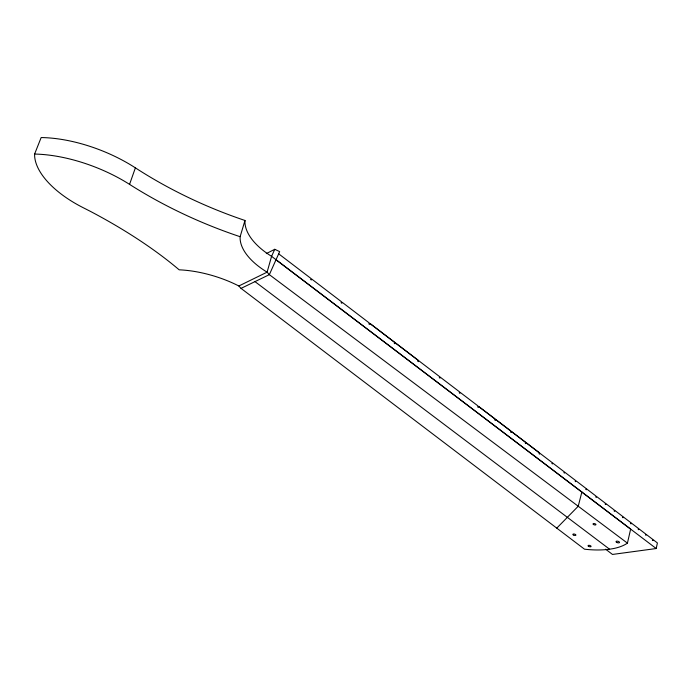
<?xml version="1.0" encoding="UTF-8"?>
<svg xmlns="http://www.w3.org/2000/svg" width="692" height="692" viewBox="0 0 692 692"><rect width="100%" height="100%" fill="white"/><g stroke="black" fill="none" stroke-linecap="round" stroke-linejoin="round"><path stroke-width="1.04" d="M605.621 549.18L612.472 554.448L656.198 548.531L657.4 542.943L653.11 539.665L652.911 540.556L652.426 540.184L652.617 539.293L646.164 534.362L645.973 535.262L645.48 534.881L645.679 533.99L638.898 528.818L638.699 529.709L638.197 529.337L638.405 528.437L631.277 522.996L631.069 523.896L630.568 523.515L630.775 522.616L623.258 516.881L623.051 517.78L622.549 517.391L622.757 516.491L614.825 510.437L614.617 511.345L614.107 510.956L614.323 510.047L605.933 503.646L605.708 504.546L605.197 504.157L605.413 503.257L596.521 496.467L596.296 497.366L595.777 496.968L596.002 496.069L586.548 488.855L586.314 489.754L585.795 489.356L586.02 488.448L575.969 480.776L575.727 481.684L575.199 481.277L575.433 480.369L564.698 472.169L564.456 473.086L563.919 472.671L564.162 471.762L552.692 463L552.441 463.917L551.896 463.502L552.138 462.585L539.872 453.217L539.613 454.134L539.059 453.71L539.319 452.793L526.162 442.733L539.319 452.793M627.428 543.134L630.646 529.112L271.584 256.334A70.411 35.967 15.7 0 1 244.977 220.471A320.647 203.673 19.6 0 1 135.381 167.853A96.586 45.404 21.4 0 0 41.157 137.552L34.6 154.056A81.82 40.041 21.3 0 0 82.763 207.479L90.427 211.38A277.181 105.383 20.7 0 1 179.167 269.819A69.321 30.214 17.1 0 1 238.835 285.986L241.041 288.382L584.506 549.197A66.493 28.597 15.4 0 0 609.583 549.214L613.173 548.618A66.493 28.597 15.4 0 0 627.428 543.134L269.352 274.646L267.095 272.164A70.887 35.327 15.6 0 1 240.124 236.707A323.423 200.862 19.3 0 1 129.56 184.375A97.226 44.591 21.1 0 0 34.6 154.056M581.86 492.055L578.227 506.233L556.775 528.134M525.583 442.309L511.431 431.514L525.6 442.309L525.314 443.226L525.877 443.659L526.145 442.742M510.86 431.073L495.619 419.438L510.912 431.064L510.592 431.99L511.163 432.431L511.431 431.514M240.124 236.707L244.977 220.471M495.039 418.997L478.579 406.429L495.083 418.98L494.754 419.914L495.334 420.364L495.619 419.438M478.579 406.429L478.284 407.354L477.688 406.905L478.025 405.962L460.189 392.39L459.877 393.315L459.272 392.857L459.618 391.914L440.276 377.183L439.956 378.117L439.342 377.65L439.688 376.707L418.721 360.705L418.366 361.648L417.734 361.163L418.098 360.221L395.314 342.843L394.968 343.777L394.302 343.293L394.674 342.35L369.891 323.441L369.528 324.384L368.853 323.882L369.234 322.939L342.203 302.309L341.822 303.252L341.147 302.733L341.528 301.79L311.72 279.049L311.313 279.992L310.622 279.456L311.019 278.504L278.668 253.817M129.56 184.375L135.381 167.853M241.041 288.382L269.352 274.646L279.654 251.62L274.759 249.293L271.584 256.334L267.095 272.164L238.835 285.986M266.282 253.618L274.759 249.293M254.976 281.618L609.583 549.214M276.013 259.76L656.198 548.531M369.891 323.441L394.648 342.358M395.314 342.843L418.063 360.238M593.373 524.441A1.496 0.64 14.8 0 0 595.855 524.778A1.496 0.64 14.8 0 0 594.255 523.559A1.496 0.64 14.8 0 0 593.373 524.441M616.728 542.424A1.808 0.761 14.4 0 0 619.522 542.467A1.808 0.761 14.4 0 0 617.065 541.153A1.808 0.761 14.4 0 0 616.728 542.424M573.253 534.899A1.54 0.649 15.3 0 0 575.805 535.262A1.54 0.649 15.3 0 0 574.126 534.008A1.54 0.649 15.3 0 0 573.253 534.899M588.39 546.222A1.566 0.649 15.1 0 0 590.985 546.602A1.566 0.649 15.1 0 0 589.307 545.348A1.566 0.649 15.1 0 0 588.39 546.222"/></g></svg>
